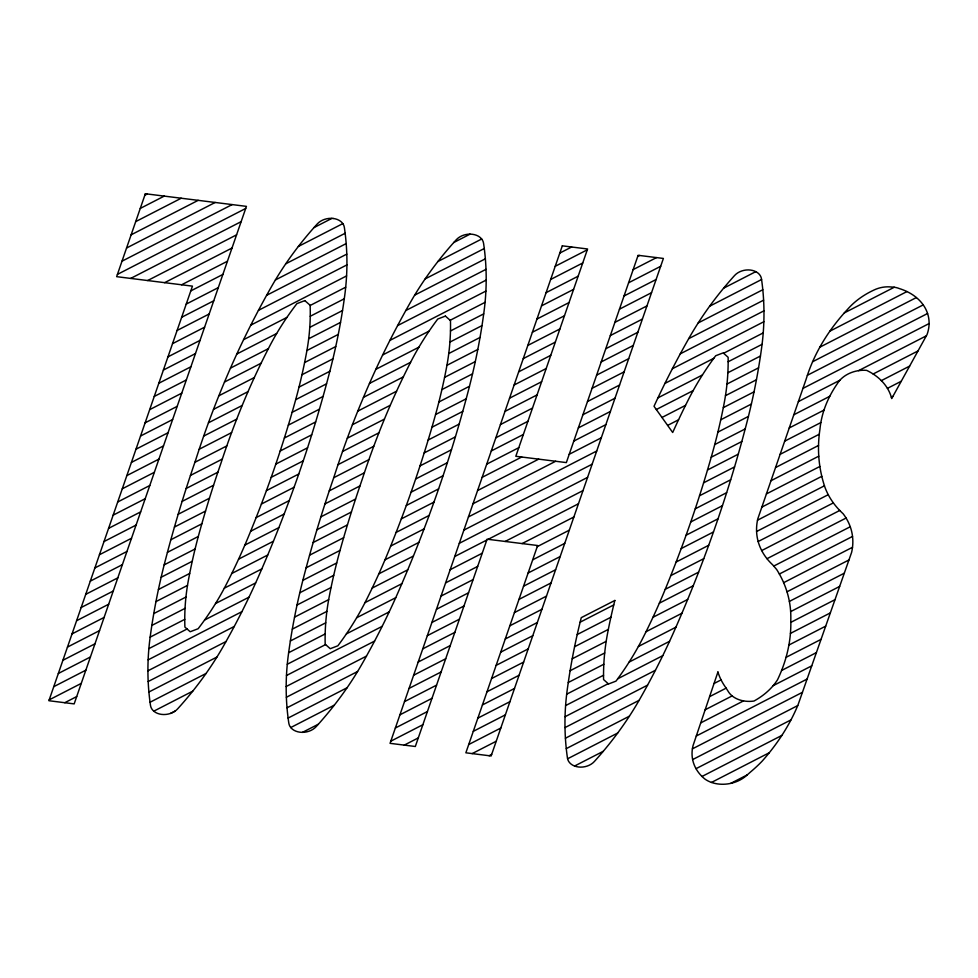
<?xml version="1.0" encoding="UTF-8"?>
<svg xmlns="http://www.w3.org/2000/svg" width="978" height="978" viewBox="0 0 978 978"><rect width="100%" height="100%" fill="white"/><g stroke="black" fill="none" stroke-linecap="round" stroke-linejoin="round"><path stroke-width="1.47" d="M144.83 195.233L147.262 193.986M140.27 208.424L164.243 196.101M135.697 221.615L181.211 198.228M131.125 234.818L198.192 200.343M126.565 248.009L215.172 202.47M121.993 261.199L232.141 204.585M117.433 274.39L245.71 208.461M130.685 278.424L241.138 221.651M147.666 280.539L236.578 234.842M164.634 282.666L232.006 248.033M181.615 284.781L227.434 261.236M190.796 290.906L222.874 274.427M313.987 227.593L331.97 218.351M186.236 304.097L218.302 287.618M298.351 246.468L342.838 223.607M181.663 317.288L213.73 300.808M285.772 263.791L345.148 233.265M177.091 330.478L209.17 313.999M275.405 279.952L346.188 243.583M172.531 343.669L204.598 327.19M266.615 295.319L346.787 254.121M167.959 356.872L200.025 340.381M258.449 310.356L346.921 264.891M163.387 370.063L195.466 353.571M250.784 325.148L346.579 275.918M158.827 383.254L190.893 366.774M243.583 339.684L286.884 317.434M310.136 305.491L345.699 287.202M154.255 396.445L186.333 379.965M236.823 354.012L276.652 333.535M310.246 316.273L344.293 298.779M453.792 242.507L470.076 234.133M149.695 409.635L181.761 393.156M230.478 368.119L268.388 348.633M309.781 327.361L342.532 310.527M437.912 261.505L481.689 239.011M145.123 422.826L177.189 406.347M224.5 382.031L261.102 363.217M308.693 338.767L340.54 322.398M425.161 278.901L484.281 248.522M140.551 436.017L172.629 419.538M218.852 395.784L254.329 377.545M306.921 350.515L338.278 334.403M414.672 295.136L485.357 258.815M135.991 449.208L168.057 432.728M213.497 409.379L248.033 391.628M304.598 362.557L335.747 346.542M405.797 310.539L486.005 269.329M131.419 462.411L163.485 445.919M208.448 422.814L242.177 405.479M301.97 374.745L332.948 358.828M397.594 325.601L486.188 280.075M126.847 475.601L158.925 459.11M203.681 436.102L236.713 419.134M299.011 387.117L329.855 371.261M389.892 340.417L485.895 291.077M559.795 253.082L571.653 246.994M122.287 488.792L154.353 472.313M199.194 449.257L231.59 432.618M295.711 399.66L326.542 383.816M382.642 354.977L429.122 331.09M450.137 320.295L485.076 302.336M555.235 266.285L587.301 249.793M117.715 501.983L149.781 485.504M194.891 462.313L226.786 445.919M292.116 412.349L323.082 396.432M375.845 369.317L418.902 347.19M450.467 330.967L483.707 313.877M550.663 279.476L582.729 262.984M113.142 515.174L145.221 498.694M190.441 475.442L222.312 459.073M288.339 425.137L319.451 409.146M369.464 383.437L410.577 362.312M449.917 342.092L481.995 325.613M546.091 292.666L578.169 276.187M108.582 528.364L140.649 511.885M186.187 488.487L217.886 472.191M284.366 438.022L315.662 421.934M363.449 397.374L403.339 376.885M448.755 353.535L480.027 337.459M541.531 305.857L573.597 289.378M637.742 256.407L639.551 255.478M104.01 541.555L136.076 525.076M182.091 501.433L213.571 485.259M280.185 451.017L311.701 434.819M357.765 411.139L396.579 391.2M446.934 365.32L477.802 349.452M536.959 319.048L569.025 302.569M633.169 269.598L656.531 257.593M99.438 554.746L131.517 538.267M178.179 514.281L209.451 498.218M275.808 464.11L307.569 447.79M352.398 424.745L390.283 405.283M444.574 377.374L475.308 361.579M532.387 332.239L564.465 315.76M628.597 282.789L660.676 266.309M94.878 567.949L126.944 551.458M174.439 527.056L205.539 511.066M271.224 477.313L303.266 460.846M347.312 438.205L384.403 419.134M441.885 389.599L472.533 373.853M527.827 345.43L559.893 328.95M624.037 295.992L656.104 279.5M90.306 581.14L122.384 564.648M170.857 539.746L201.81 523.829M266.419 490.626L298.767 474M342.52 451.506L378.914 432.814M438.89 401.982L469.477 386.261A1052.34 784.49 -10.2 0 0 483.988 311.799A429.941 320.515 -10.2 0 0 483.548 243.216A15.306 11.418 -10.2 0 0 472.386 234.28A15.306 11.418 -10.2 0 0 456.213 239.806A429.941 320.515 -10.2 0 0 410.283 302.593A1215.275 905.958 -10.2 0 0 368.535 385.564A1406.462 1048.477 -10.2 0 0 334.073 476.726A2052.614 1530.179 -10.2 0 0 302.911 580.125A1052.34 784.49 -10.2 0 0 288.376 654.673A429.941 320.515 -10.2 0 0 288.828 723.255A15.306 11.418 -10.2 0 0 299.989 732.204A15.306 11.418 -10.2 0 0 316.151 726.666A429.941 320.515 -10.2 0 0 362.08 663.879A1052.34 784.49 -10.2 0 0 398.242 592.032A2052.614 1530.179 -10.2 0 0 469.464 386.347M523.254 358.62L555.321 342.141M619.465 309.182L651.531 292.691M85.746 594.331L117.812 577.851M167.434 552.35L198.289 536.482M261.395 504.049L294.097 487.252M338.009 464.672L373.755 446.31M435.565 414.538L466.2 398.792M518.695 371.811L550.761 355.332M614.893 322.373L646.971 305.894M81.174 607.521L113.24 591.042M164.17 564.868L195.099 548.976M256.126 517.606L289.219 500.589M333.718 477.729L368.902 459.636M431.958 427.239L462.753 411.408M514.122 385.014L546.189 368.523M610.333 335.564L642.399 319.085M76.602 620.712L108.68 604.233M161.15 577.264L192.238 561.286M250.637 531.274L284.158 514.037M329.256 490.858L364.366 472.814M428.168 440.027L459.159 424.11M509.55 398.205L541.629 381.726M605.761 348.755L637.839 332.275M723.622 288.18L755.811 271.639M72.042 633.903L104.108 617.424M158.412 589.514L189.695 573.438M244.855 545.088L278.889 527.594M324.977 503.902L359.953 485.932M424.183 452.924L455.381 436.885M504.99 411.396L537.056 394.916M601.201 361.946L633.267 345.466M709.625 306.224L761.569 279.525M67.47 647.094L99.536 630.614M155.954 601.617L187.507 585.406M238.583 559.159L273.412 541.25M320.87 516.861L355.589 499.024M420.014 465.907L451.457 449.758M500.418 424.586L532.484 408.107M596.629 375.136L628.695 358.657M698.194 322.948L762.803 289.732M62.898 660.284L94.976 643.805M153.766 613.585L185.942 597.057M231.762 573.499L267.727 555.015M316.945 529.721L351.42 512.007M415.65 479L447.349 462.704M495.846 437.777L527.924 421.298M592.057 388.327L624.135 371.848M688.695 338.669L763.598 300.173M58.338 673.487L90.404 656.996M151.834 625.431L185.05 608.365M224.329 588.169L261.823 568.903M313.18 542.509L347.434 524.905M411.078 492.191L443.058 475.748M491.286 450.968L523.352 434.489M587.497 401.53L619.563 385.039M680.285 353.84L763.965 310.833M53.766 686.678L85.832 670.187M150.147 637.143L184.756 619.355M215.539 603.536L255.637 582.925M309.574 555.198L343.645 537.692M406.31 505.492L438.596 488.89M486.714 464.159L518.78 447.679M582.925 414.721L614.991 398.229M672.375 368.743L763.842 321.738M49.193 699.869L81.272 683.39M148.876 648.634L187.079 629.001M204.598 620.003L249.023 597.167M306.138 567.815L340.038 550.394M401.31 518.902L433.951 502.13M482.142 477.35L521.714 457.019M578.353 427.912L610.431 411.432M664.942 383.413L713.806 358.29M723.598 353.266L763.231 332.899M64.768 702.705L76.7 696.58M148.143 659.857L241.896 611.678M302.85 580.345L336.713 562.949M396.102 532.423L429.11 515.455M477.582 490.553L538.695 459.134M573.793 441.102L605.859 424.623M657.95 397.85L702.424 374.99M728.158 361.762L762.082 344.329M147.922 670.822L234.243 626.458M299.806 592.766L333.718 575.333M390.674 546.054L424.073 528.89M473.01 503.743L555.663 461.261M569.22 454.293L601.287 437.814M656.324 409.525L693.182 390.589M727.852 372.765L760.456 356.016M844.307 312.911L894.271 287.239M148.179 681.532L226.004 641.531M297.031 605.027L331.041 587.546M384.977 559.832L418.841 542.423M468.438 516.934L596.727 451.005M661.972 417.472L685.529 405.357M726.972 384.061L758.573 367.826M829.857 331.187L906.961 291.566M148.9 692.008L216.92 657.045M294.549 617.155L328.681 599.612M378.853 573.829L413.401 556.066M463.878 530.125L592.155 464.195M667.632 425.406L678.549 419.794M725.468 395.674L756.434 379.77M819.833 347.19L916.386 297.556M150.05 702.253L206.028 673.487M292.324 629.135L326.872 611.384M372.19 588.084L407.74 569.819M459.305 543.316L587.582 477.386M723.317 407.63L754.038 391.848M812.596 361.75L923.22 304.892M153.79 711.177L192.739 691.165M290.356 640.993L325.723 622.815M364.977 602.644L401.86 583.683M454.746 556.506L486.812 540.027M488.156 539.33L583.022 490.577M720.762 419.782L751.361 404.061M807.388 375.271L927.572 313.498M170.539 713.414L175.233 711.006M288.644 652.717L325.173 633.94M356.64 617.766L395.748 597.68M450.173 569.697L482.24 553.218M505.137 541.457L578.45 503.768M717.913 432.105L748.414 416.42M802.95 388.4L929.1 323.559M287.287 664.258L325.588 644.575M346.408 633.878L389.195 611.886M445.601 582.888L477.68 566.409M522.118 543.572L573.89 516.971M714.735 444.574L745.199 428.926M798.378 401.591L839.796 380.295M858.574 370.65L926.362 335.809M286.468 675.517L382.166 626.348M441.041 596.091L473.107 579.599M537.252 546.641L569.318 530.162M711.226 457.227L741.813 441.506M793.818 414.782L829.76 396.31M873.158 373.999L917.987 350.955M286.175 686.519L374.598 641.079M436.469 609.282L468.535 592.79M532.68 559.832L564.746 543.352M707.51 469.978L738.268 454.171M789.246 427.973L823.989 410.112M881.361 380.625L909.626 366.102M286.371 697.265L366.469 656.104M431.897 622.473L463.975 605.993M528.108 573.022L560.186 556.543M703.61 482.826L734.551 466.922M784.686 441.164L820.848 422.569M887.425 388.364L901.264 381.249M287.019 707.779L357.593 671.507M427.337 635.663L459.403 619.184M523.548 586.213L555.614 569.734M699.527 495.773L730.688 479.758M780.114 454.354L819.283 434.22M891.337 397.19L892.89 396.396M288.107 718.06L347.08 687.754M422.765 648.854L454.831 632.375M518.976 599.404L551.042 582.925M695.248 508.817L726.642 492.68M775.554 467.545L818.537 445.455M290.747 727.546L334.305 705.162M418.193 662.045L450.271 645.566M514.404 612.595L546.482 596.115M690.774 521.959L722.424 505.687M770.982 480.736L818.757 456.176M302.52 732.339L318.388 724.185M413.633 675.236L445.699 658.756M509.844 625.798L541.91 609.306M686.104 535.211L718.035 518.792M766.41 493.927L819.87 466.457M409.061 688.426L441.127 671.947M505.271 638.989L537.338 622.509M681.214 548.56L713.463 531.983M761.85 507.117L821.789 476.323M404.501 701.629L436.567 685.138M500.699 652.179L532.778 635.7M676.116 562.032L708.708 545.284M757.498 520.198L824.442 485.797M399.929 714.82L431.995 698.329M496.139 665.37L528.206 648.891M580.125 622.204L613.732 604.93M670.798 575.602L703.744 558.67M756.593 531.506L828.244 494.685M395.356 728.011L427.435 711.532M491.567 678.561L523.646 662.082M577.216 634.551L610.883 617.24M665.248 589.306L698.598 572.154M758.17 541.543L833.366 502.9M390.797 741.202L422.863 724.722M487.007 691.752L519.073 675.272M574.587 646.739L608.34 629.392M659.355 603.169L693.243 585.761M761.703 550.577L839.747 510.467M404.281 745.114L418.291 737.913M482.435 704.942L514.501 688.463M572.216 658.805L606.189 641.348M652.974 617.301L687.693 599.453M766.984 558.707L846.08 518.059M477.863 718.133L509.941 701.654M570.113 670.725L604.697 652.962M646.042 631.702L681.91 613.267M773.745 566.079L850.249 526.751M473.303 731.336L505.369 714.845M568.267 682.522L603.829 664.245M638.389 646.482L675.92 627.191M779.368 574.025L852.523 536.433M468.731 744.527L500.797 728.035M566.678 694.184L603.536 675.236M629.123 662.094L669.575 641.299M783.647 582.68L852.498 547.289M472.178 753.598L496.237 741.238M565.602 705.578L608.194 683.695M617.705 678.805L662.766 655.651M786.997 591.8L848.941 559.966M489.147 755.713L491.665 754.429M565.052 716.715L655.443 670.26M789.368 601.421L844.295 573.194M565.003 727.583L647.57 685.138M790.652 611.617L839.637 586.433M565.418 738.219L639.111 700.334M790.847 622.35L834.992 599.661M566.274 748.622L629.404 716.177M790.432 633.414L830.334 612.9M567.582 758.794L617.68 733.035M714.026 683.524L721.092 679.893M788.891 645.04L825.689 626.14M574.587 766.031L603.292 751.287M709.6 696.642L726.141 688.145M786.043 657.35L821.031 639.367M705.162 709.771L732.131 695.908M781.581 670.492L816.385 652.607M700.725 722.901L743.524 700.896M773.195 685.651L811.74 665.847M696.287 736.018L807.082 679.074M692.4 748.867L802.437 692.314M692.644 759.588L797.73 705.578M696.03 768.684L790.97 719.894M702.008 776.459L781.85 735.419M711.483 782.437L769.283 752.73M730.737 783.378L747.192 774.918M717.925 672.008L693.096 745.456A54.511 40.636 -10.2 0 0 704.857 779.014A28.619 21.333 -10.2 0 0 746.471 775.566L750.468 772.033A155.16 115.673 -10.2 0 0 762.045 761.263A255.894 190.759 -10.2 0 0 797.999 704.942L851.606 552.399A79.939 59.597 -10.2 0 0 843.122 513.743A108.081 80.575 -10.2 0 1 824.955 487.325A218.008 162.519 -10.2 0 1 819.967 429.073A142.556 106.272 -10.2 0 1 837.376 383.608A26.455 19.719 -10.2 0 1 866.642 370.369A64.487 48.069 -10.2 0 1 891.704 398.547L927.01 334.635A55.269 41.198 -10.2 0 0 899.381 288.583A19.536 14.56 -10.2 0 0 891.569 287.019A24.548 18.301 -10.2 0 0 874.026 290.014A73.032 54.438 -10.2 0 0 847.853 309.024A237.031 176.7 -10.2 0 0 806.19 379.036L757.791 518.841A81.015 60.391 -10.2 0 0 772.681 564.832L776.642 569.477A156.847 116.92 -10.2 0 1 790.799 620.076A208.962 155.771 -10.2 0 1 777.534 679.747A64.731 48.252 -10.2 0 1 753.952 701.055A25.954 19.352 -10.2 0 1 728.109 691.263L725.969 687.864A90.734 67.641 -10.2 0 1 717.925 672.008M145.355 193.742L116.639 276.664L192.446 286.138L48.9 700.725L74.169 703.891L246.432 206.37L145.355 193.742M562.313 245.833L390.051 743.341L415.32 746.495L487.093 539.196L537.643 545.516L465.858 752.803L491.127 755.97L663.39 258.449L638.121 255.295L566.348 462.594L515.809 456.286L587.582 248.987L562.313 245.833M614.844 600.455L581.262 617.656A1061.081 791.006 -10.2 0 0 567.252 689.661A433.156 322.899 -10.2 0 0 567.46 758.133A15.061 11.235 -10.2 0 0 578.438 766.984A15.061 11.235 -10.2 0 0 594.379 761.495A433.156 322.899 -10.2 0 0 640.015 698.744A1061.081 791.006 -10.2 0 0 675.981 627.032A2070.768 1543.7 -10.2 0 0 747.07 421.75A1061.081 791.006 -10.2 0 0 761.679 347.373A433.156 322.899 -10.2 0 0 761.483 278.901A15.061 11.235 -10.2 0 0 750.493 270.062A15.061 11.235 -10.2 0 0 734.551 275.539A433.156 322.899 -10.2 0 0 688.915 338.29A1225.483 913.562 -10.2 0 0 654.013 406.298L672.693 432.508A1106.68 825.004 -10.2 0 1 688.646 399.146A384.733 286.811 -10.2 0 1 715.688 355.748L723.17 352.875L728.121 357.3A384.733 286.811 -10.2 0 1 724.099 403.572A956.252 712.864 -10.2 0 1 712.473 452.814A1887.479 1407.073 -10.2 0 1 665.052 589.771A956.252 712.864 -10.2 0 1 643.035 637.705A384.733 286.811 -10.2 0 1 615.993 681.116L608.524 683.989L603.573 679.563A384.733 286.811 -10.2 0 1 607.582 633.279A956.252 712.864 -10.2 0 1 614.844 600.455M445.406 316.09L437.765 319.011A380.992 284.023 -10.2 0 0 410.467 362.545A1095.446 816.63 -10.2 0 0 384.77 418.266A1273.503 949.369 -10.2 0 0 362.251 479.208A1867.699 1392.317 -10.2 0 0 340.625 548.267A946.606 705.676 -10.2 0 0 329.024 597.741A380.992 284.023 -10.2 0 0 325.173 644.196L330.234 648.707L337.875 645.786A380.992 284.023 -10.2 0 0 365.185 602.252A946.606 705.676 -10.2 0 0 387.386 554.098A1867.699 1392.317 -10.2 0 0 435.014 416.53A946.606 705.676 -10.2 0 0 446.616 367.056A380.992 284.023 -10.2 0 0 450.467 320.588L445.406 316.09M304.843 300.625L296.909 303.62A365.662 272.593 -10.2 0 0 269.341 346.774A1050.079 782.803 -10.2 0 0 243.534 402.215A1220.263 909.674 -10.2 0 0 221.065 462.875A1788.774 1333.491 -10.2 0 0 199.622 531.629A907.596 676.593 -10.2 0 0 188.277 580.908A365.662 272.593 -10.2 0 0 184.903 627.081L190.197 631.739L198.131 628.732A365.662 272.593 -10.2 0 0 225.686 585.577A907.596 676.593 -10.2 0 0 247.996 537.668A1788.774 1333.491 -10.2 0 0 295.405 400.736A907.596 676.593 -10.2 0 0 306.75 351.444A365.662 272.593 -10.2 0 0 310.124 305.27L304.843 300.625M333.278 218.473A15.183 11.32 -10.2 0 0 317.239 223.962A429.525 320.197 -10.2 0 0 271.554 286.53A1214.456 905.347 -10.2 0 0 230.013 369.171A1405.618 1047.854 -10.2 0 0 195.698 459.966A2051.538 1529.372 -10.2 0 0 164.659 562.949A1051.607 783.94 -10.2 0 0 150.147 637.191A429.525 320.197 -10.2 0 0 150.502 705.505A15.183 11.32 -10.2 0 0 161.578 714.392A15.183 11.32 -10.2 0 0 177.617 708.891A429.525 320.197 -10.2 0 0 223.302 646.336A1051.607 783.94 -10.2 0 0 259.268 574.771A2051.538 1529.372 -10.2 0 0 330.197 369.904A1051.607 783.94 -10.2 0 0 344.708 295.662A429.525 320.197 -10.2 0 0 344.342 227.348A15.183 11.32 -10.2 0 0 333.278 218.473"/></g></svg>
